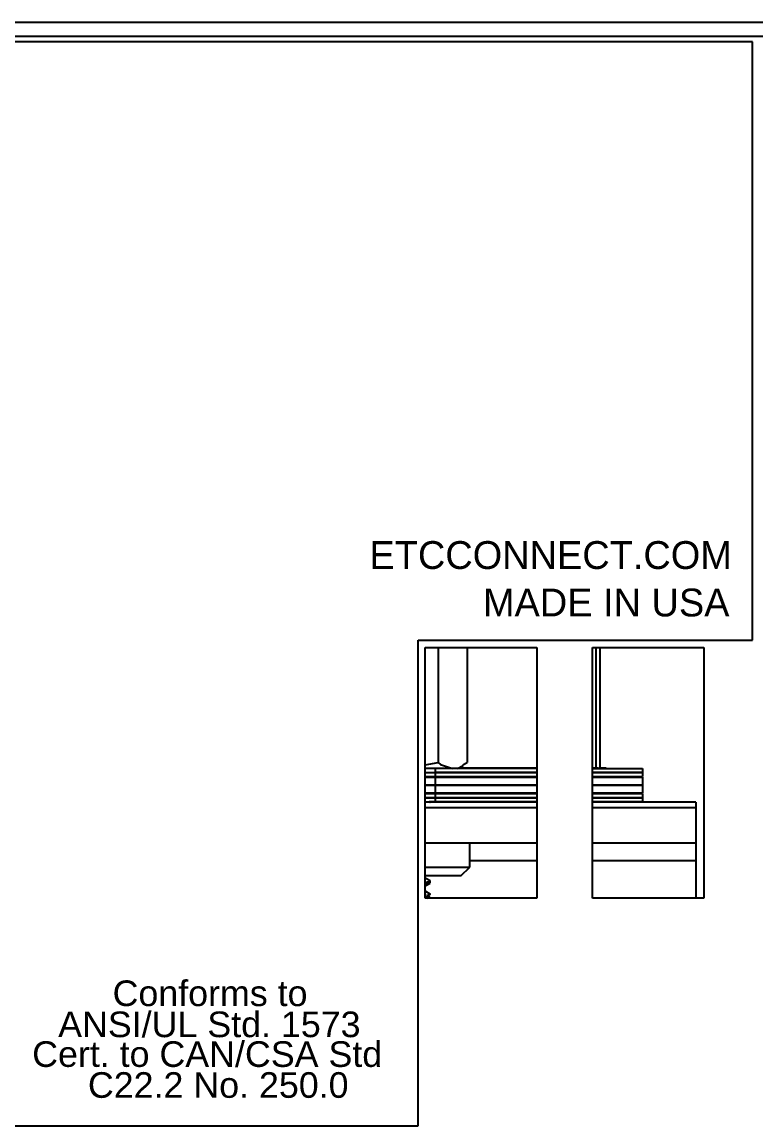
# Model space of a CAD drawing. Header units: inches. Extents: x 2.5 to 102.3, y 2 to 82.2.
# Drawn here: x 77.004 to 78.321, y 23.892 to 25.873 of the extents above; entities that cross this region are included whole.
import ezdxf

# ---------------------------------------------------------------- set-up
doc = ezdxf.new("R2010")
doc.units = ezdxf.units.IN
doc.header["$MEASUREMENT"] = 0
doc.layers.add('LABEL', color=2, linetype='Continuous')
doc.styles.add('Arial', font='arial.ttf')

msp = doc.modelspace()

# ---------------------------------------------------------------- linework, layer by layer
for p, q in [((74.8637, 25.8734), (79.0733, 25.8734)), ((74.9727, 25.8484), (79.0484, 25.8484)), ((77.7277, 24.3009), (77.7277, 24.7509)), ((77.7277, 24.7509), (77.9277, 24.7509)), ((77.7506, 24.7509), (77.7506, 24.5439)), ((77.8029, 24.7509), (77.8029, 24.5439)), ((77.9277, 24.7509), (77.9277, 24.3009)), ((78.0277, 24.3009), (78.0277, 24.7509)), ((78.0277, 24.7509), (78.2277, 24.7509)), ((78.0347, 24.5347), (78.0347, 24.7509)), ((78.0411, 24.7509), (78.0411, 24.5347)), ((78.2277, 24.7509), (78.2277, 24.3009)), ((77.7277, 24.5401), (77.7506, 24.5439)), ((77.9277, 24.5334), (77.7277, 24.5334)), ((77.7456, 24.5334), (77.7456, 24.5191)), ((77.7858, 24.5334), (77.7955, 24.539)), ((77.7881, 24.5347), (77.9277, 24.5347)), ((77.7949, 24.54), (77.8029, 24.5439)), ((77.8344, 24.5334), (77.8344, 24.5347)), ((77.8623, 24.5334), (77.8623, 24.5347)), ((77.866, 24.5334), (77.866, 24.5347)), ((77.8693, 24.5334), (77.8693, 24.5347)), ((77.873, 24.5334), (77.873, 24.5347)), ((78.0272, 24.5347), (78.0374, 24.5347)), ((78.0277, 24.5334), (78.1177, 24.5334)), ((78.0377, 24.5334), (78.0377, 24.5347)), ((78.0386, 24.5347), (78.0526, 24.5347)), ((78.0509, 24.5334), (78.0509, 24.5347)), ((78.0527, 24.5334), (78.0527, 24.5347)), ((78.1177, 24.5334), (78.1177, 24.5191)), ((77.7277, 24.5262), (77.9277, 24.5262)), ((77.7277, 24.5191), (77.9277, 24.5191)), ((77.7277, 24.5177), (77.9277, 24.5177)), ((77.7456, 24.5266), (77.9277, 24.5266)), ((77.7456, 24.5177), (77.7456, 24.4897)), ((77.7702, 24.5177), (77.7702, 24.5191)), ((77.7709, 24.5177), (77.7709, 24.5191)), ((77.793, 24.5177), (77.793, 24.5191)), ((77.7947, 24.5177), (77.7947, 24.5191)), ((78.0277, 24.5266), (78.1177, 24.5266)), ((78.0277, 24.5262), (78.1177, 24.5262)), ((78.0277, 24.5191), (78.1177, 24.5191)), ((78.0277, 24.5177), (78.1177, 24.5177)), ((78.0656, 24.5177), (78.0656, 24.5191)), ((78.0673, 24.5177), (78.0673, 24.5191)), ((78.0894, 24.5177), (78.0894, 24.5191)), ((78.0901, 24.5177), (78.0901, 24.5191)), ((78.1177, 24.5177), (78.1177, 24.4897)), ((77.7277, 24.5041), (77.9277, 24.5041)), ((77.7277, 24.5037), (77.9277, 24.5037)), ((78.0277, 24.5041), (78.1177, 24.5041)), ((78.0277, 24.5037), (78.1177, 24.5037)), ((77.7277, 24.4897), (77.9277, 24.4897)), ((77.7277, 24.4884), (77.9277, 24.4884)), ((77.7277, 24.4816), (77.9277, 24.4816)), ((77.7277, 24.4813), (77.9277, 24.4813)), ((77.7277, 24.4809), (77.9277, 24.4809)), ((77.7347, 24.4741), (77.9277, 24.4741)), ((77.7456, 24.4884), (77.7456, 24.4741)), ((77.7682, 24.4728), (77.7682, 24.4741)), ((77.7689, 24.4728), (77.7689, 24.4741)), ((77.7702, 24.4884), (77.7702, 24.4897)), ((77.7709, 24.4884), (77.7709, 24.4897)), ((77.7805, 24.4728), (77.7805, 24.4741)), ((77.7822, 24.4728), (77.7822, 24.4741)), ((77.793, 24.4884), (77.793, 24.4897)), ((77.7947, 24.4884), (77.7947, 24.4897)), ((78.0277, 24.4897), (78.1177, 24.4897)), ((78.0277, 24.4884), (78.1177, 24.4884)), ((78.0277, 24.4816), (78.1177, 24.4816)), ((78.0277, 24.4813), (78.1177, 24.4813)), ((78.0277, 24.4809), (78.1177, 24.4809)), ((78.0277, 24.4741), (78.1177, 24.4741)), ((78.0656, 24.4884), (78.0656, 24.4897)), ((78.0656, 24.4728), (78.0656, 24.4741)), ((78.0673, 24.4884), (78.0673, 24.4897)), ((78.0673, 24.4728), (78.0673, 24.4741)), ((78.0894, 24.4884), (78.0894, 24.4897)), ((78.0894, 24.4728), (78.0894, 24.4741)), ((78.0901, 24.4884), (78.0901, 24.4897)), ((78.0901, 24.4728), (78.0901, 24.4741)), ((78.1177, 24.4884), (78.1177, 24.4741)), ((77.9277, 24.4728), (77.7277, 24.4728)), ((77.9277, 24.4628), (77.7277, 24.4628)), ((78.2134, 24.4728), (78.0277, 24.4728)), ((78.2134, 24.4628), (78.0277, 24.4628)), ((78.2134, 24.4728), (78.2134, 24.3009)), ((77.7277, 24.3998), (77.9277, 24.3998)), ((77.8074, 24.3565), (77.8074, 24.3998)), ((78.0277, 24.3998), (78.2134, 24.3998)), ((77.7277, 24.3565), (77.8074, 24.3565)), ((77.7917, 24.3407), (77.8074, 24.3565)), ((77.8074, 24.3685), (77.9277, 24.3685)), ((78.0277, 24.3685), (78.2134, 24.3685)), ((77.7917, 24.3407), (77.7277, 24.3407)), ((77.7366, 24.3282), (77.7366, 24.3311)), ((77.7277, 24.303), (77.7313, 24.303)), ((77.7277, 24.3022), (77.7313, 24.303)), ((77.9277, 24.3009), (77.7277, 24.3009)), ((77.7305, 24.3009), (77.7362, 24.3042)), ((77.7313, 24.303), (77.7341, 24.3042)), ((78.2277, 24.3009), (78.0277, 24.3009))]:
    msp.add_line(p, q)
at = {"flags": 128}
for points in [[(77.7506, 24.5439), (77.7551, 24.5408), (77.7768, 24.5334)], [(77.7357, 24.4728), (77.7365, 24.473), (77.7353, 24.4732)], [(77.7362, 24.3315), (77.7285, 24.336), (77.7277, 24.3364)], [(77.7277, 24.3293), (77.7319, 24.3297), (77.7365, 24.3313), (77.7353, 24.3315)], [(77.7277, 24.3263), (77.7313, 24.3267), (77.7351, 24.3282)], [(77.7277, 24.3229), (77.7285, 24.3233), (77.7362, 24.3278)], [(77.7362, 24.3079), (77.7285, 24.3124), (77.7277, 24.3128)], [(77.7297, 24.3059), (77.7319, 24.3061), (77.7365, 24.3077), (77.7353, 24.3079)]]:
    msp.add_lwpolyline(points, dxfattribs=at)
at = {"layer": 'LABEL'}
for p, q in [((78.3152, 25.8377), (73.4812, 25.8377)), ((78.3152, 24.7637), (78.3152, 25.8377)), ((77.7152, 24.7637), (78.3152, 24.7637)), ((77.7152, 23.8917), (77.7152, 24.7637)), ((73.4812, 23.8917), (77.7152, 23.8917))]:
    msp.add_line(p, q, dxfattribs=at)

# ---------------------------------------------------------------- texts
at = {"layer": 'LABEL', "style": 'Arial', "width": 0.975}
for s, p in [('ETCCONNECT.COM', (77.6275, 24.8916)), ('MADE IN USA', (77.8312, 24.8064))]:
    msp.add_text(s, height=0.05, dxfattribs=at).set_placement(p)
at = {"layer": 'LABEL', "style": 'Arial'}
for s, p in [('Conforms to', (77.1663, 24.1069)), ('ANSI/UL Std. 1573', (77.0686, 24.0511)), ('Cert. to CAN/CSA Std', (77.0219, 23.9977)), ('C22.2 No. 250.0', (77.122, 23.9422))]:
    msp.add_text(s, height=0.046, dxfattribs=at).set_placement(p)

doc.saveas('drawing.dxf')
